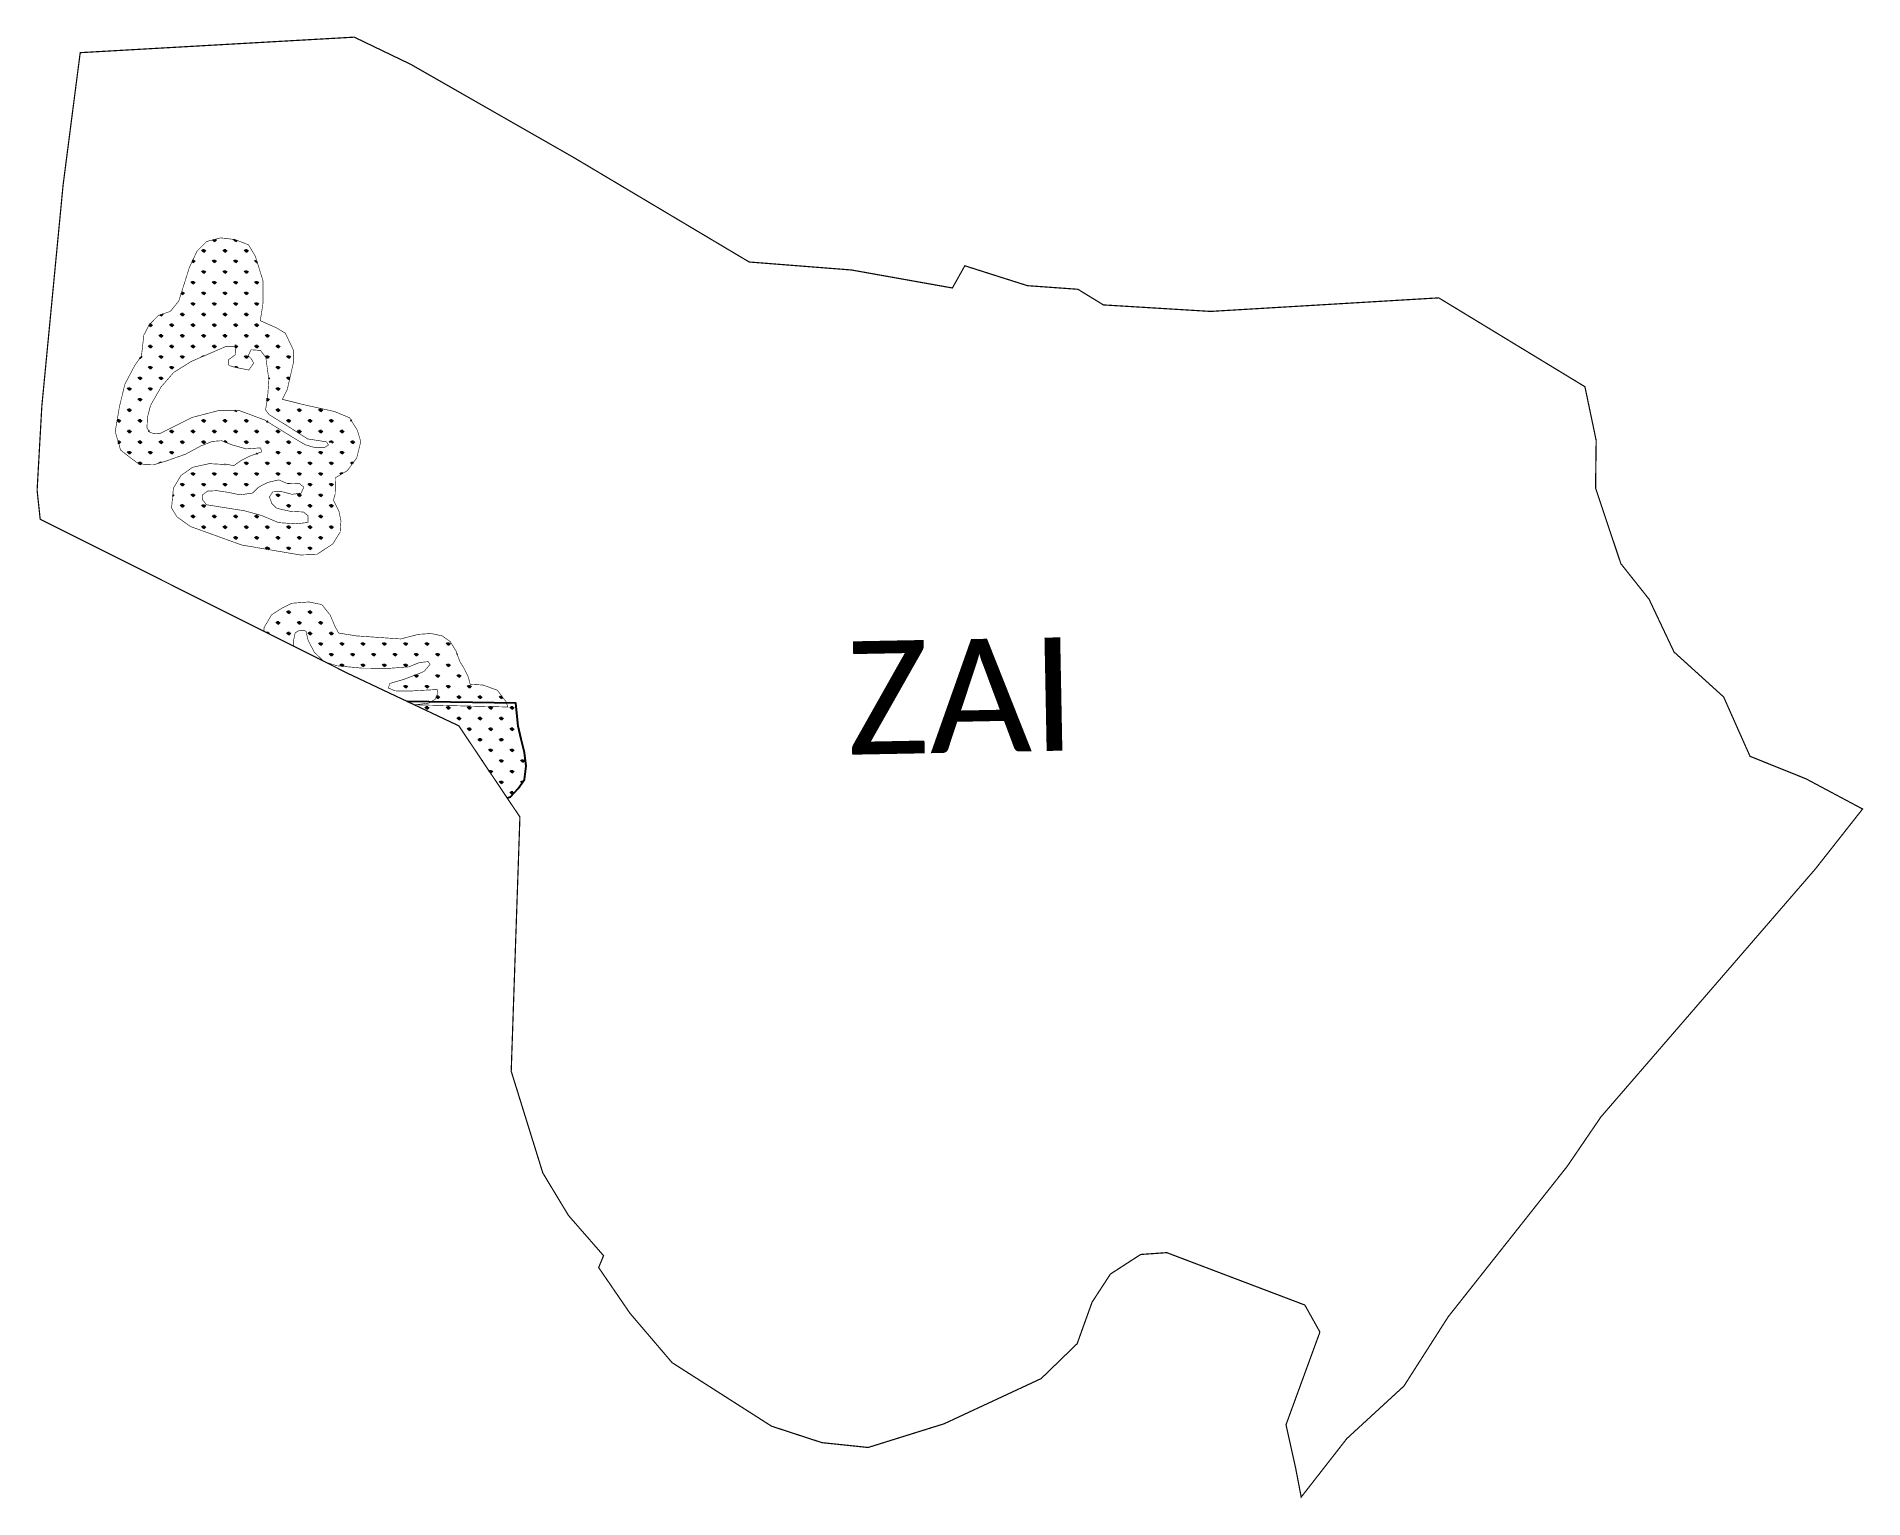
# Model space of a CAD drawing. Header units: metres. Extents: x 263450 to 266535, y 2225572 to 2228042.
import ezdxf

# ---------------------------------------------------------------- set-up
doc = ezdxf.new("R2010")
doc.units = ezdxf.units.M
for name, color, linetype in [('MANGROOVES BUFFER ZONE', 120, 'Continuous'), ('village', 3, 'Continuous'), ('VILLAGE NAME', 250, 'Continuous')]:
    doc.layers.add(name, color=color, linetype=linetype)
doc.styles.get("Standard").update_dxf_attribs({"font": 'simplex.shx'})

msp = doc.modelspace()

# ---------------------------------------------------------------- hatches: boundary and pattern name
at = {"layer": 'MANGROOVES BUFFER ZONE'}
h = msp.add_hatch(dxfattribs=at)
h.set_pattern_fill('GRASS', color=256)
h.paths.add_polyline_path([(263828.3, 2227347.4), (263829.7, 2227340.5), (263810.4, 2227333.6), (263795.5, 2227326.3), (263782.8, 2227317.2), (263774.8, 2227318.9), (263741.3, 2227320.7), (263713.2, 2227314.5), (263693.6, 2227300.7), (263680.8, 2227279.2), (263677.7, 2227245.9), (263686.7, 2227230.9), (263709.6, 2227214.5), (263796.3, 2227183.2), (263895, 2227166.4), (263923, 2227167.2), (263950, 2227185), (263962.4, 2227205), (263963.8, 2227223.9), (263960.2, 2227241), (263951.1, 2227259.2), (263954, 2227269), (263954.7, 2227297.1), (263974.4, 2227308.7), (263990.4, 2227330.2), (263997.3, 2227357.8), (263991.5, 2227377.1), (263978.4, 2227398.2), (263953.2, 2227408.7), (263899.3, 2227420.7), (263864.7, 2227429.4), (263873.1, 2227445.8), (263883.3, 2227490.2), (263883.3, 2227513.1), (263869.8, 2227541.1), (263854.9, 2227550.2), (263827.6, 2227562.2), (263832.3, 2227592.7), (263832.3, 2227629.1), (263819.2, 2227671.3), (263807.5, 2227690.5), (263784.9, 2227699.3), (263760.9, 2227702.2), (263736.9, 2227696), (263720.9, 2227680), (263708.1, 2227653.1), (263689.9, 2227595.4), (263675.7, 2227577.9), (263655.3, 2227571), (263639.7, 2227555), (263630.9, 2227537.9), (263626.9, 2227502.9), (263615.3, 2227486.2), (263598.9, 2227454.9), (263589.8, 2227417.6), (263582.5, 2227375), (263591.6, 2227343.7), (263606.2, 2227332.1), (263623.6, 2227319.4), (263646.9, 2227318.6), (263667.7, 2227324.8), (263701.6, 2227336.8), (263740.9, 2227357.9), (263762.4, 2227359.4), (263778.8, 2227352.8), (263803.9, 2227345.6)])
h.paths.add_polyline_path([(263835.1, 2227394.4), (263792.2, 2227410.4), (263756.1, 2227410.1), (263712.9, 2227398.9), (263646.1, 2227365.8), (263636.2, 2227381), (263637.5, 2227410.8), (263660, 2227450.3), (263681.3, 2227474.8), (263711, 2227493.4), (263785.2, 2227525.4), (263786.3, 2227505.3), (263774, 2227496.4), (263774.4, 2227486.7), (263784, 2227483.7), (263808.2, 2227478.9), (263816.4, 2227490.4), (263812.3, 2227497.9), (263807.1, 2227503.1), (263812, 2227513.1), (263828, 2227512), (263836.9, 2227500.1), (263842.1, 2227462.2), (263839.9, 2227432.8), (263836.5, 2227411.6), (263842.5, 2227403.4), (263869.3, 2227387), (263907.7, 2227362.4), (263949.4, 2227356), (263935.2, 2227347.5), (263911, 2227348.1), (263883.1, 2227364.7)], flags=16)
h.paths.add_polyline_path([(263874, 2227286.8), (263904.3, 2227287.9), (263896.5, 2227270.8), (263881.2, 2227268.9), (263864.2, 2227273.3), (263848.8, 2227273.1), (263843, 2227264.7), (263847, 2227253.4), (263855.4, 2227245.2), (263878.4, 2227240.1), (263908.5, 2227238.5), (263908.1, 2227221.3), (263886.7, 2227219), (263858.1, 2227221.1), (263830.3, 2227232.9), (263800.7, 2227241.1), (263765.9, 2227246.6), (263729, 2227252.4), (263730.8, 2227273.9), (263754.5, 2227275), (263773.3, 2227272.2), (263793.3, 2227268), (263814.7, 2227271), (263824.4, 2227280.8), (263853.2, 2227295.8)], flags=16)
h = msp.add_hatch(dxfattribs=at)
h.set_pattern_fill('GRASS', color=256)
h.paths.add_polyline_path([(263833.6, 2227037.5), (263882.8, 2227012.8), (263882.5, 2227016.3), (263887.6, 2227039.6), (263904.4, 2227038.8), (263908.4, 2227022), (263919.1, 2227001.7), (263935.7, 2226985.9), (263956.7, 2226979.2), (263999.1, 2226975.2), (264044.9, 2226974.8), (264078.5, 2226977.4), (264109.1, 2226989.9), (264114.3, 2226981.4), (264104.3, 2226969.6), (264092.5, 2226964.8), (264070.4, 2226956.3), (264046.4, 2226949.3), (264043.8, 2226941.6), (264055.2, 2226936.8), (264079.6, 2226936.4), (264104.7, 2226937.9), (264129.3, 2226939.2), (264119.9, 2226912.5), (264245.8, 2226909.5), (264242.5, 2226918.7), (264228.1, 2226937.8), (264203.6, 2226946.7), (264182.2, 2226947.8), (264178.9, 2226960.3), (264172.3, 2226973.9), (264164.6, 2226986.4), (264158.4, 2227003.6), (264148.4, 2227020.1), (264134.8, 2227029.7), (264116.1, 2227033.7), (264094.8, 2227032.3), (264064.7, 2227024.5), (263989.5, 2227029.7), (263959.8, 2227034.5), (263953.5, 2227046.2), (263945.8, 2227064.6), (263931.5, 2227082.6), (263909.8, 2227087), (263880.8, 2227084.8), (263863.9, 2227076.3), (263846.6, 2227065.3), (263833.8, 2227043.3)])
h = msp.add_hatch(dxfattribs=at)
h.set_pattern_fill('GRASS', color=256)
h.paths.add_polyline_path([(264162.9, 2226877.7), (264244.3, 2226756.2), (264250.4, 2226757.9), (264263.3, 2226771.9), (264273.6, 2226787), (264276.8, 2226809.4), (264273.9, 2226832.9), (264268, 2226854.9), (264263.1, 2226877.1), (264259.1, 2226915.9), (264026.7, 2226919.8), (264051.5, 2226914.1), (264087.7, 2226913.3)])

# ---------------------------------------------------------------- linework, layer by layer
at = {"layer": 'MANGROOVES BUFFER ZONE', "const_width": 1}
for points in [[(263782.8, 2227317.2), (263795.5, 2227326.3), (263810.4, 2227333.6), (263829.7, 2227340.5), (263828.3, 2227347.4), (263803.9, 2227345.6), (263778.8, 2227352.8), (263762.4, 2227359.4), (263746.7, 2227358.3), (263727.4, 2227350.7), (263701.6, 2227336.8), (263667.7, 2227324.8), (263646.9, 2227318.6), (263623.6, 2227319.4), (263606.2, 2227332.1), (263591.6, 2227343.7), (263582.5, 2227375), (263589.8, 2227417.6), (263598.9, 2227454.9), (263615.3, 2227486.2), (263626.9, 2227502.9), (263630.9, 2227537.9), (263639.7, 2227555), (263655.3, 2227571), (263675.7, 2227577.9), (263689.9, 2227595.4), (263708.1, 2227653.1), (263720.9, 2227680), (263736.9, 2227696), (263760.9, 2227702.2), (263784.9, 2227699.3), (263807.5, 2227690.5), (263819.2, 2227671.3), (263832.3, 2227629.1), (263832.3, 2227592.7), (263827.6, 2227562.2), (263854.9, 2227550.2), (263869.8, 2227541.1), (263883.3, 2227513.1), (263883.3, 2227490.2), (263873.1, 2227445.8), (263864.7, 2227429.4), (263899.3, 2227420.7), (263953.2, 2227408.7), (263978.4, 2227398.2), (263991.5, 2227377.1), (263997.3, 2227357.8), (263990.4, 2227330.2), (263974.4, 2227308.7), (263954.7, 2227297.1), (263954, 2227269), (263951.1, 2227259.2), (263960.2, 2227241), (263963.8, 2227223.9), (263962.4, 2227205), (263950, 2227185), (263923, 2227167.2), (263895, 2227166.4), (263796.3, 2227183.2), (263709.6, 2227214.5), (263686.7, 2227230.9), (263677.7, 2227245.9), (263680.8, 2227279.2), (263693.6, 2227300.7), (263713.2, 2227314.5), (263741.3, 2227320.7), (263774.8, 2227318.9)], [(263658.9, 2227372.1), (263712.9, 2227398.9), (263756.1, 2227410.1), (263792.2, 2227410.4), (263835.1, 2227394.4), (263883.1, 2227364.7), (263903.2, 2227352.7), (263919.6, 2227347.9), (263935.2, 2227347.5), (263942.7, 2227352), (263939.3, 2227357.6), (263907.7, 2227362.4), (263869.3, 2227387), (263842.5, 2227403.4), (263836.5, 2227411.6), (263839.9, 2227432.8), (263842.1, 2227462.2), (263836.9, 2227500.1), (263828, 2227512), (263812, 2227513.1), (263807.1, 2227503.1), (263812.3, 2227497.9), (263816.4, 2227490.4), (263808.2, 2227478.9), (263784, 2227483.7), (263774.4, 2227486.7), (263774, 2227496.4), (263786.3, 2227505.3), (263785.5, 2227518.7), (263770.6, 2227519.1), (263711, 2227493.4), (263681.3, 2227474.8), (263660, 2227450.3), (263642.1, 2227419), (263636.9, 2227398.5), (263636.2, 2227381), (263641, 2227373.6), (263648.1, 2227371.4)], [(263736.4, 2227251.3), (263765.9, 2227246.6), (263800.7, 2227241.1), (263830.3, 2227232.9), (263858.1, 2227221.1), (263886.7, 2227219), (263908.1, 2227221.3), (263908.3, 2227232.7), (263900.4, 2227239), (263878.4, 2227240.1), (263855.4, 2227245.2), (263847, 2227253.4), (263843, 2227264.7), (263848.8, 2227273.1), (263864.2, 2227273.3), (263881.2, 2227268.9), (263896.5, 2227270.8), (263901.1, 2227281), (263893.2, 2227287.5), (263874, 2227286.8), (263858.8, 2227293.3), (263840, 2227288.9), (263824.4, 2227280.8), (263814.7, 2227271), (263793.3, 2227268), (263773.3, 2227272.2), (263754.5, 2227275), (263738.5, 2227274.3), (263730.3, 2227268.2), (263729.6, 2227260.1), (263733.6, 2227255.2)]]:
    msp.add_lwpolyline(points, close=True, dxfattribs=at)
for points in [[(263833.6, 2227037.5), (263833.8, 2227043.3), (263846.6, 2227065.3), (263863.9, 2227076.3), (263880.8, 2227084.8), (263909.8, 2227087), (263931.5, 2227082.6), (263945.8, 2227064.6), (263953.5, 2227046.2), (263959.8, 2227034.5), (263989.5, 2227029.7), (264064.7, 2227024.5), (264094.8, 2227032.3), (264116.1, 2227033.7), (264134.8, 2227029.7), (264148.4, 2227020.1), (264158.4, 2227003.6), (264164.6, 2226986.4), (264172.3, 2226973.9), (264178.9, 2226960.3), (264182.2, 2226947.8), (264203.6, 2226946.7), (264228.1, 2226937.8), (264242.5, 2226918.7), (264245.8, 2226909.5), (264087.7, 2226913.3)], [(263884, 2227012.2), (263884, 2227023.1), (263886.6, 2227034.9), (263894, 2227039.3), (263901.3, 2227039), (263904.7, 2227037.5), (263908.4, 2227022), (263919.1, 2227001.7), (263935.7, 2226985.9), (263956.7, 2226979.2), (263999.1, 2226975.2), (264044.9, 2226974.8), (264078.5, 2226977.4), (264096.6, 2226984.7), (264111.3, 2226986.2), (264114.3, 2226981.4), (264104.3, 2226969.6), (264092.5, 2226964.8), (264070.4, 2226956.3), (264046.4, 2226949.3), (264043.8, 2226941.6), (264055.2, 2226936.8), (264079.6, 2226936.4), (264104.7, 2226937.9), (264126.5, 2226939), (264127.6, 2226934.2), (264123.5, 2226922.8), (264112.4, 2226916.1), (264088.8, 2226913.2), (264087.7, 2226913.3)]]:
    msp.add_lwpolyline(points, dxfattribs=at)
at = {"layer": 'MANGROOVES BUFFER ZONE', "flags": 128}
msp.add_lwpolyline([(264244.3, 2226756.2), (264250.4, 2226757.9), (264263.3, 2226771.9), (264273.6, 2226787), (264276.8, 2226809.4), (264273.9, 2226832.9), (264268, 2226854.9), (264263.1, 2226877.1), (264259.1, 2226915.9), (264075.6, 2226919)], dxfattribs=at)
at = {"layer": 'village', "color": 3, "const_width": 2, "flags": 128}
msp.add_lwpolyline([(263523.4, 2228015.1), (263494.5, 2227791.5), (263458.6, 2227418.1), (263450.6, 2227275.8), (263455.8, 2227226.8), (263978, 2226965.1), (264162.9, 2226877.7), (264266.1, 2226723.7), (264251.4, 2226294.1), (264304.8, 2226122.2), (264348.1, 2226050.5), (264407.4, 2225982.5), (264399.1, 2225962.4), (264452, 2225885.2), (264523.2, 2225801.7), (264691.1, 2225694.4), (264776.1, 2225666.6), (264854.3, 2225658.4), (264982.7, 2225698.5), (265146.5, 2225774.8), (265207.3, 2225833.7), (265232.5, 2225903.8), (265263.5, 2225951.4), (265314.6, 2225984.5), (265358.7, 2225987.6), (265591.9, 2225899.1), (265617.4, 2225853.5), (265560.1, 2225696.8), (265576.3, 2225624), (265585.8, 2225574.6), (265662.9, 2225673.5), (265759.3, 2225762.2), (265834.2, 2225879.4), (266035, 2226133.3), (266092.1, 2226217), (266454.2, 2226635.8), (266534, 2226737.2), (266438.4, 2226788.2), (266343.9, 2226826.2), (266299.3, 2226926.5), (266215.5, 2227002.5), (266173.4, 2227091.6), (266125.7, 2227151.7), (266083, 2227279.3), (266084, 2227360), (266065, 2227450.7), (265818.1, 2227600.8), (265432.7, 2227577.9), (265251.7, 2227588.9), (265208.6, 2227615.3), (265123.3, 2227621.4), (265017.6, 2227655), (264996.6, 2227617.5), (264826.1, 2227647.9), (264653.4, 2227661.4), (264357.4, 2227837.7), (264081.4, 2227995.5), (263986.3, 2228041.3), (263523.4, 2228015.1)], dxfattribs=at)

# ---------------------------------------------------------------- texts
at = {"layer": 'VILLAGE NAME', "insert": (264815.5, 2227020.2), "char_height": 191.456, "attachment_point": 1, "rotation": 1.1028}
msp.add_mtext_dynamic_manual_height_columns('{\\fCalibri|b0|i0|c0|p34;ZAI}', width=161.46, gutter_width=957.3, heights=[0], dxfattribs=at)

doc.saveas('drawing.dxf')
